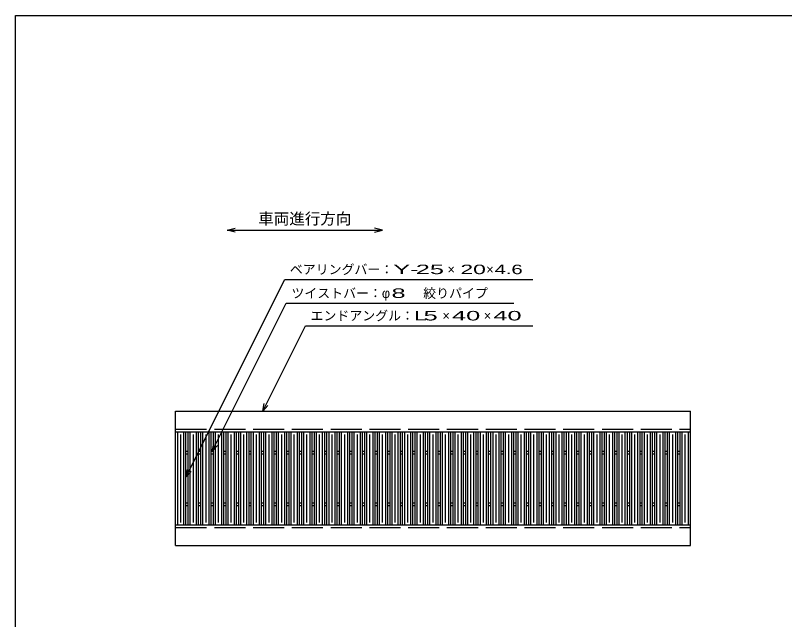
# Model space of a CAD drawing. Units: millimetres, scale not verified. Extents: x -1820 to 1731, y -1282 to 1054.
# Drawn here: x -1729 to -241, y -114 to 1054 of the extents above; entities that cross this region are included whole.
import ezdxf
from ezdxf.enums import TextEntityAlignment as Align

# ---------------------------------------------------------------- set-up
doc = ezdxf.new("R2010")
doc.units = ezdxf.units.MM
doc.header["$LTSCALE"] = 10
doc.linetypes.add('DASHED', pattern=[7.5, 6, -1.5])
for name, color, linetype, lineweight in [('0_2', 150, 'Continuous', 25), ('16', 3, 'Continuous', 25), ('22', 2, 'Continuous', 25)]:
    doc.layers.add(name, color=color, linetype=linetype, lineweight=lineweight)
doc.styles.add('ベクトル', font='')
doc.styles.get('ベクトル').set_extended_font_data('ベクトル')

msp = doc.modelspace()

# ---------------------------------------------------------------- linework, layer by layer
at = {"layer": '0_2'}
for p, q in [((-1729, -1146.5), (-1729, 1053.5)), ((-1729, 1053.5), (1731, 1053.5))]:
    msp.add_line(p, q, dxfattribs=at)
at = {"layer": '16'}
for p, q in [((-1419, 288.5), (-423, 288.5)), ((-1419, 248.5), (-1419, 288.5)), ((-423, 248.5), (-423, 288.5)), ((-1419, 248.5), (-423, 248.5)), ((-1419, 68.5), (-1419, 248.5)), ((-1419, 248.5), (-1399, 248.5)), ((-1415, 68.5), (-1415, 248.5)), ((-1409, 73.5), (-1409, 243.5)), ((-1403, 68.5), (-1403, 248.5)), ((-1399, 68.5), (-1399, 248.5)), ((-1394.6, 68.5), (-1394.6, 248.5)), ((-1394.6, 248.5), (-1374.6, 248.5)), ((-1390.6, 68.5), (-1390.6, 248.5)), ((-1384.6, 73.5), (-1384.6, 243.5)), ((-1378.6, 68.5), (-1378.6, 248.5)), ((-1374.6, 68.5), (-1374.6, 248.5)), ((-1370.2, 68.5), (-1370.2, 248.5)), ((-1370.2, 248.5), (-1350.2, 248.5)), ((-1366.2, 68.5), (-1366.2, 248.5)), ((-1360.2, 73.5), (-1360.2, 243.5)), ((-1354.2, 68.5), (-1354.2, 248.5)), ((-1350.2, 68.5), (-1350.2, 248.5)), ((-1345.8, 68.5), (-1345.8, 248.5)), ((-1345.8, 248.5), (-1325.8, 248.5)), ((-1341.8, 68.5), (-1341.8, 248.5)), ((-1335.8, 73.5), (-1335.8, 243.5)), ((-1329.8, 68.5), (-1329.8, 248.5)), ((-1325.8, 68.5), (-1325.8, 248.5)), ((-1321.4, 68.5), (-1321.4, 248.5)), ((-1321.4, 248.5), (-1301.4, 248.5)), ((-1317.4, 68.5), (-1317.4, 248.5)), ((-1311.4, 73.5), (-1311.4, 243.5)), ((-1305.4, 68.5), (-1305.4, 248.5)), ((-1301.4, 68.5), (-1301.4, 248.5)), ((-1297, 68.5), (-1297, 248.5)), ((-1297, 248.5), (-1277, 248.5)), ((-1293, 68.5), (-1293, 248.5)), ((-1287, 73.5), (-1287, 243.5)), ((-1281, 68.5), (-1281, 248.5)), ((-1277, 68.5), (-1277, 248.5)), ((-1272.6, 68.5), (-1272.6, 248.5)), ((-1272.6, 248.5), (-1252.6, 248.5)), ((-1268.6, 68.5), (-1268.6, 248.5)), ((-1262.6, 73.5), (-1262.6, 243.5)), ((-1256.6, 68.5), (-1256.6, 248.5)), ((-1252.6, 68.5), (-1252.6, 248.5)), ((-1248.2, 68.5), (-1248.2, 248.5)), ((-1248.2, 248.5), (-1228.2, 248.5)), ((-1244.2, 68.5), (-1244.2, 248.5)), ((-1238.2, 73.5), (-1238.2, 243.5)), ((-1232.2, 68.5), (-1232.2, 248.5)), ((-1228.2, 68.5), (-1228.2, 248.5)), ((-1223.8, 68.5), (-1223.8, 248.5)), ((-1223.8, 248.5), (-1203.8, 248.5)), ((-1219.8, 68.5), (-1219.8, 248.5)), ((-1213.8, 73.5), (-1213.8, 243.5)), ((-1207.8, 68.5), (-1207.8, 248.5)), ((-1203.8, 68.5), (-1203.8, 248.5)), ((-1199.4, 68.5), (-1199.4, 248.5)), ((-1199.4, 248.5), (-1179.4, 248.5)), ((-1195.4, 68.5), (-1195.4, 248.5)), ((-1189.4, 73.5), (-1189.4, 243.5)), ((-1183.4, 68.5), (-1183.4, 248.5)), ((-1179.4, 68.5), (-1179.4, 248.5)), ((-1175, 68.5), (-1175, 248.5)), ((-1175, 248.5), (-1155, 248.5)), ((-1171, 68.5), (-1171, 248.5)), ((-1165, 73.5), (-1165, 243.5)), ((-1159, 68.5), (-1159, 248.5)), ((-1155, 68.5), (-1155, 248.5)), ((-1150.6, 68.5), (-1150.6, 248.5)), ((-1150.6, 248.5), (-1130.6, 248.5)), ((-1146.6, 68.5), (-1146.6, 248.5)), ((-1140.6, 73.5), (-1140.6, 243.5)), ((-1134.6, 68.5), (-1134.6, 248.5)), ((-1130.6, 68.5), (-1130.6, 248.5)), ((-1126.2, 68.5), (-1126.2, 248.5)), ((-1126.2, 248.5), (-1106.2, 248.5)), ((-1122.2, 68.5), (-1122.2, 248.5)), ((-1116.2, 73.5), (-1116.2, 243.5)), ((-1110.2, 68.5), (-1110.2, 248.5)), ((-1106.2, 68.5), (-1106.2, 248.5)), ((-1101.8, 68.5), (-1101.8, 248.5)), ((-1101.8, 248.5), (-1081.8, 248.5)), ((-1097.8, 68.5), (-1097.8, 248.5)), ((-1091.8, 73.5), (-1091.8, 243.5)), ((-1085.8, 68.5), (-1085.8, 248.5)), ((-1081.8, 68.5), (-1081.8, 248.5)), ((-1077.4, 68.5), (-1077.4, 248.5)), ((-1077.4, 248.5), (-1057.4, 248.5)), ((-1073.4, 68.5), (-1073.4, 248.5)), ((-1067.4, 73.5), (-1067.4, 243.5)), ((-1061.4, 68.5), (-1061.4, 248.5)), ((-1057.4, 68.5), (-1057.4, 248.5)), ((-1053, 68.5), (-1053, 248.5)), ((-1053, 248.5), (-1033, 248.5)), ((-1049, 68.5), (-1049, 248.5)), ((-1043, 73.5), (-1043, 243.5)), ((-1037, 68.5), (-1037, 248.5)), ((-1033, 68.5), (-1033, 248.5)), ((-1028.6, 68.5), (-1028.6, 248.5)), ((-1028.6, 248.5), (-1008.6, 248.5)), ((-1024.6, 68.5), (-1024.6, 248.5)), ((-1018.6, 73.5), (-1018.6, 243.5)), ((-1012.6, 68.5), (-1012.6, 248.5)), ((-1008.6, 68.5), (-1008.6, 248.5)), ((-1004.2, 68.5), (-1004.2, 248.5)), ((-1004.2, 248.5), (-984.2, 248.5)), ((-1000.2, 68.5), (-1000.2, 248.5)), ((-994.2, 73.5), (-994.2, 243.5)), ((-988.2, 68.5), (-988.2, 248.5)), ((-984.2, 68.5), (-984.2, 248.5)), ((-979.8, 68.5), (-979.8, 248.5)), ((-979.8, 248.5), (-959.8, 248.5)), ((-975.8, 68.5), (-975.8, 248.5)), ((-969.8, 73.5), (-969.8, 243.5)), ((-963.8, 68.5), (-963.8, 248.5)), ((-959.8, 68.5), (-959.8, 248.5)), ((-955.4, 68.5), (-955.4, 248.5)), ((-955.4, 248.5), (-935.4, 248.5)), ((-951.4, 68.5), (-951.4, 248.5)), ((-945.4, 73.5), (-945.4, 243.5)), ((-939.4, 68.5), (-939.4, 248.5)), ((-935.4, 68.5), (-935.4, 248.5)), ((-931, 68.5), (-931, 248.5)), ((-931, 248.5), (-911, 248.5)), ((-927, 68.5), (-927, 248.5)), ((-921, 73.5), (-921, 243.5)), ((-915, 68.5), (-915, 248.5)), ((-911, 68.5), (-911, 248.5)), ((-906.6, 68.5), (-906.6, 248.5)), ((-906.6, 248.5), (-886.6, 248.5)), ((-902.6, 68.5), (-902.6, 248.5)), ((-896.6, 73.5), (-896.6, 243.5)), ((-890.6, 68.5), (-890.6, 248.5)), ((-886.6, 68.5), (-886.6, 248.5)), ((-882.2, 68.5), (-882.2, 248.5)), ((-882.2, 248.5), (-862.2, 248.5)), ((-878.2, 68.5), (-878.2, 248.5)), ((-872.2, 73.5), (-872.2, 243.5)), ((-866.2, 68.5), (-866.2, 248.5)), ((-862.2, 68.5), (-862.2, 248.5)), ((-857.8, 68.5), (-857.8, 248.5)), ((-857.8, 248.5), (-837.8, 248.5)), ((-853.8, 68.5), (-853.8, 248.5)), ((-847.8, 73.5), (-847.8, 243.5)), ((-841.8, 68.5), (-841.8, 248.5)), ((-837.8, 68.5), (-837.8, 248.5)), ((-833.4, 68.5), (-833.4, 248.5)), ((-833.4, 248.5), (-813.4, 248.5)), ((-829.4, 68.5), (-829.4, 248.5)), ((-823.4, 73.5), (-823.4, 243.5)), ((-817.4, 68.5), (-817.4, 248.5)), ((-813.4, 68.5), (-813.4, 248.5)), ((-809, 68.5), (-809, 248.5)), ((-809, 248.5), (-789, 248.5)), ((-805, 68.5), (-805, 248.5)), ((-799, 73.5), (-799, 243.5)), ((-793, 68.5), (-793, 248.5)), ((-789, 68.5), (-789, 248.5)), ((-784.6, 68.5), (-784.6, 248.5)), ((-784.6, 248.5), (-764.6, 248.5)), ((-780.6, 68.5), (-780.6, 248.5)), ((-774.6, 73.5), (-774.6, 243.5)), ((-768.6, 68.5), (-768.6, 248.5)), ((-764.6, 68.5), (-764.6, 248.5)), ((-760.2, 68.5), (-760.2, 248.5)), ((-760.2, 248.5), (-740.2, 248.5)), ((-756.2, 68.5), (-756.2, 248.5)), ((-750.2, 73.5), (-750.2, 243.5)), ((-744.2, 68.5), (-744.2, 248.5)), ((-740.2, 68.5), (-740.2, 248.5)), ((-735.8, 68.5), (-735.8, 248.5)), ((-735.8, 248.5), (-715.8, 248.5)), ((-731.8, 68.5), (-731.8, 248.5)), ((-725.8, 73.5), (-725.8, 243.5)), ((-719.8, 68.5), (-719.8, 248.5)), ((-715.8, 68.5), (-715.8, 248.5)), ((-711.4, 68.5), (-711.4, 248.5)), ((-711.4, 248.5), (-691.4, 248.5)), ((-707.4, 68.5), (-707.4, 248.5)), ((-701.4, 73.5), (-701.4, 243.5)), ((-695.4, 68.5), (-695.4, 248.5)), ((-691.4, 68.5), (-691.4, 248.5)), ((-687, 68.5), (-687, 248.5)), ((-687, 248.5), (-667, 248.5)), ((-683, 68.5), (-683, 248.5)), ((-677, 73.5), (-677, 243.5)), ((-671, 68.5), (-671, 248.5)), ((-667, 68.5), (-667, 248.5)), ((-662.6, 68.5), (-662.6, 248.5)), ((-662.6, 248.5), (-642.6, 248.5)), ((-658.6, 68.5), (-658.6, 248.5)), ((-652.6, 73.5), (-652.6, 243.5)), ((-646.6, 68.5), (-646.6, 248.5)), ((-642.6, 68.5), (-642.6, 248.5)), ((-638.2, 68.5), (-638.2, 248.5)), ((-638.2, 248.5), (-618.2, 248.5)), ((-634.2, 68.5), (-634.2, 248.5)), ((-628.2, 73.5), (-628.2, 243.5)), ((-622.2, 68.5), (-622.2, 248.5)), ((-618.2, 68.5), (-618.2, 248.5)), ((-613.8, 68.5), (-613.8, 248.5)), ((-613.8, 248.5), (-593.8, 248.5)), ((-609.8, 68.5), (-609.8, 248.5)), ((-603.8, 73.5), (-603.8, 243.5)), ((-597.8, 68.5), (-597.8, 248.5)), ((-593.8, 68.5), (-593.8, 248.5)), ((-589.4, 68.5), (-589.4, 248.5)), ((-589.4, 248.5), (-569.4, 248.5)), ((-585.4, 68.5), (-585.4, 248.5)), ((-579.4, 73.5), (-579.4, 243.5)), ((-573.4, 68.5), (-573.4, 248.5)), ((-569.4, 68.5), (-569.4, 248.5)), ((-565, 68.5), (-565, 248.5)), ((-565, 248.5), (-545, 248.5)), ((-561, 68.5), (-561, 248.5)), ((-555, 73.5), (-555, 243.5)), ((-549, 68.5), (-549, 248.5)), ((-545, 68.5), (-545, 248.5)), ((-540.6, 68.5), (-540.6, 248.5)), ((-540.6, 248.5), (-520.6, 248.5)), ((-536.6, 68.5), (-536.6, 248.5)), ((-530.6, 73.5), (-530.6, 243.5)), ((-524.6, 68.5), (-524.6, 248.5)), ((-520.6, 68.5), (-520.6, 248.5)), ((-516.2, 68.5), (-516.2, 248.5)), ((-516.2, 248.5), (-496.2, 248.5)), ((-512.2, 68.5), (-512.2, 248.5)), ((-506.2, 73.5), (-506.2, 243.5)), ((-500.2, 68.5), (-500.2, 248.5)), ((-496.2, 68.5), (-496.2, 248.5)), ((-491.8, 68.5), (-491.8, 248.5)), ((-491.8, 248.5), (-471.8, 248.5)), ((-487.8, 68.5), (-487.8, 248.5)), ((-481.8, 73.5), (-481.8, 243.5)), ((-475.8, 68.5), (-475.8, 248.5)), ((-471.8, 68.5), (-471.8, 248.5)), ((-467.4, 68.5), (-467.4, 248.5)), ((-467.4, 248.5), (-447.4, 248.5)), ((-463.4, 68.5), (-463.4, 248.5)), ((-457.4, 73.5), (-457.4, 243.5)), ((-451.4, 68.5), (-451.4, 248.5)), ((-447.4, 68.5), (-447.4, 248.5)), ((-443, 68.5), (-443, 248.5)), ((-443, 248.5), (-423, 248.5)), ((-439, 68.5), (-439, 248.5)), ((-433, 73.5), (-433, 243.5)), ((-427, 68.5), (-427, 248.5)), ((-423, 68.5), (-423, 248.5)), ((-1399, 211), (-1394.6, 211)), ((-1374.6, 211), (-1370.2, 211)), ((-1350.2, 211), (-1345.8, 211)), ((-1325.8, 211), (-1321.4, 211)), ((-1301.4, 211), (-1297, 211)), ((-1277, 211), (-1272.6, 211)), ((-1252.6, 211), (-1248.2, 211)), ((-1228.2, 211), (-1223.8, 211)), ((-1203.8, 211), (-1199.4, 211)), ((-1179.4, 211), (-1175, 211)), ((-1155, 211), (-1150.6, 211)), ((-1130.6, 211), (-1126.2, 211)), ((-1106.2, 211), (-1101.8, 211)), ((-1081.8, 211), (-1077.4, 211)), ((-1057.4, 211), (-1053, 211)), ((-1033, 211), (-1028.6, 211)), ((-1008.6, 211), (-1004.2, 211)), ((-984.2, 211), (-979.8, 211)), ((-959.8, 211), (-955.4, 211)), ((-935.4, 211), (-931, 211)), ((-911, 211), (-906.6, 211)), ((-886.6, 211), (-882.2, 211)), ((-862.2, 211), (-857.8, 211)), ((-837.8, 211), (-833.4, 211)), ((-813.4, 211), (-809, 211)), ((-789, 211), (-784.6, 211)), ((-764.6, 211), (-760.2, 211)), ((-740.2, 211), (-735.8, 211)), ((-715.8, 211), (-711.4, 211)), ((-691.4, 211), (-687, 211)), ((-667, 211), (-662.6, 211)), ((-642.6, 211), (-638.2, 211)), ((-618.2, 211), (-613.8, 211)), ((-593.8, 211), (-589.4, 211)), ((-569.4, 211), (-565, 211)), ((-545, 211), (-540.6, 211)), ((-520.6, 211), (-516.2, 211)), ((-496.2, 211), (-491.8, 211)), ((-471.8, 211), (-467.4, 211)), ((-447.4, 211), (-443, 211)), ((-1399, 206), (-1394.6, 206)), ((-1374.6, 206), (-1370.2, 206)), ((-1350.2, 206), (-1345.8, 206)), ((-1325.8, 206), (-1321.4, 206)), ((-1301.4, 206), (-1297, 206)), ((-1277, 206), (-1272.6, 206)), ((-1252.6, 206), (-1248.2, 206)), ((-1228.2, 206), (-1223.8, 206)), ((-1203.8, 206), (-1199.4, 206)), ((-1179.4, 206), (-1175, 206)), ((-1155, 206), (-1150.6, 206)), ((-1130.6, 206), (-1126.2, 206)), ((-1106.2, 206), (-1101.8, 206)), ((-1081.8, 206), (-1077.4, 206)), ((-1057.4, 206), (-1053, 206)), ((-1033, 206), (-1028.6, 206)), ((-1008.6, 206), (-1004.2, 206)), ((-984.2, 206), (-979.8, 206)), ((-959.8, 206), (-955.4, 206)), ((-935.4, 206), (-931, 206)), ((-911, 206), (-906.6, 206)), ((-886.6, 206), (-882.2, 206)), ((-862.2, 206), (-857.8, 206)), ((-837.8, 206), (-833.4, 206)), ((-813.4, 206), (-809, 206)), ((-789, 206), (-784.6, 206)), ((-764.6, 206), (-760.2, 206)), ((-740.2, 206), (-735.8, 206)), ((-715.8, 206), (-711.4, 206)), ((-691.4, 206), (-687, 206)), ((-667, 206), (-662.6, 206)), ((-642.6, 206), (-638.2, 206)), ((-618.2, 206), (-613.8, 206)), ((-593.8, 206), (-589.4, 206)), ((-569.4, 206), (-565, 206)), ((-545, 206), (-540.6, 206)), ((-520.6, 206), (-516.2, 206)), ((-496.2, 206), (-491.8, 206)), ((-471.8, 206), (-467.4, 206)), ((-447.4, 206), (-443, 206)), ((-1399, 111), (-1394.6, 111)), ((-1399, 106), (-1394.6, 106)), ((-1374.6, 111), (-1370.2, 111)), ((-1374.6, 106), (-1370.2, 106)), ((-1350.2, 111), (-1345.8, 111)), ((-1350.2, 106), (-1345.8, 106)), ((-1325.8, 111), (-1321.4, 111)), ((-1325.8, 106), (-1321.4, 106)), ((-1301.4, 111), (-1297, 111)), ((-1301.4, 106), (-1297, 106)), ((-1277, 111), (-1272.6, 111)), ((-1277, 106), (-1272.6, 106)), ((-1252.6, 111), (-1248.2, 111)), ((-1252.6, 106), (-1248.2, 106)), ((-1228.2, 111), (-1223.8, 111)), ((-1228.2, 106), (-1223.8, 106)), ((-1203.8, 111), (-1199.4, 111)), ((-1203.8, 106), (-1199.4, 106)), ((-1179.4, 111), (-1175, 111)), ((-1179.4, 106), (-1175, 106)), ((-1155, 111), (-1150.6, 111)), ((-1155, 106), (-1150.6, 106)), ((-1130.6, 111), (-1126.2, 111)), ((-1130.6, 106), (-1126.2, 106)), ((-1106.2, 111), (-1101.8, 111)), ((-1106.2, 106), (-1101.8, 106)), ((-1081.8, 111), (-1077.4, 111)), ((-1081.8, 106), (-1077.4, 106)), ((-1057.4, 111), (-1053, 111)), ((-1057.4, 106), (-1053, 106)), ((-1033, 111), (-1028.6, 111)), ((-1033, 106), (-1028.6, 106)), ((-1008.6, 111), (-1004.2, 111)), ((-1008.6, 106), (-1004.2, 106)), ((-984.2, 111), (-979.8, 111)), ((-984.2, 106), (-979.8, 106)), ((-959.8, 111), (-955.4, 111)), ((-959.8, 106), (-955.4, 106)), ((-935.4, 111), (-931, 111)), ((-935.4, 106), (-931, 106)), ((-911, 111), (-906.6, 111)), ((-911, 106), (-906.6, 106)), ((-886.6, 111), (-882.2, 111)), ((-886.6, 106), (-882.2, 106)), ((-862.2, 111), (-857.8, 111)), ((-862.2, 106), (-857.8, 106)), ((-837.8, 111), (-833.4, 111)), ((-837.8, 106), (-833.4, 106)), ((-813.4, 111), (-809, 111)), ((-813.4, 106), (-809, 106)), ((-789, 111), (-784.6, 111)), ((-789, 106), (-784.6, 106)), ((-764.6, 111), (-760.2, 111)), ((-764.6, 106), (-760.2, 106)), ((-740.2, 111), (-735.8, 111)), ((-740.2, 106), (-735.8, 106)), ((-715.8, 111), (-711.4, 111)), ((-715.8, 106), (-711.4, 106)), ((-691.4, 111), (-687, 111)), ((-691.4, 106), (-687, 106)), ((-667, 111), (-662.6, 111)), ((-667, 106), (-662.6, 106)), ((-642.6, 111), (-638.2, 111)), ((-642.6, 106), (-638.2, 106)), ((-618.2, 111), (-613.8, 111)), ((-618.2, 106), (-613.8, 106)), ((-593.8, 111), (-589.4, 111)), ((-593.8, 106), (-589.4, 106)), ((-569.4, 111), (-565, 111)), ((-569.4, 106), (-565, 106)), ((-545, 111), (-540.6, 111)), ((-545, 106), (-540.6, 106)), ((-520.6, 111), (-516.2, 111)), ((-520.6, 106), (-516.2, 106)), ((-496.2, 111), (-491.8, 111)), ((-496.2, 106), (-491.8, 106)), ((-471.8, 111), (-467.4, 111)), ((-471.8, 106), (-467.4, 106)), ((-447.4, 111), (-443, 111)), ((-447.4, 106), (-443, 106)), ((-1419, 68.5), (-423, 68.5)), ((-1419, 28.5), (-1419, 68.5)), ((-1419, 68.5), (-1399, 68.5)), ((-1394.6, 68.5), (-1374.6, 68.5)), ((-1370.2, 68.5), (-1350.2, 68.5)), ((-1345.8, 68.5), (-1325.8, 68.5)), ((-1321.4, 68.5), (-1301.4, 68.5)), ((-1297, 68.5), (-1277, 68.5)), ((-1272.6, 68.5), (-1252.6, 68.5)), ((-1248.2, 68.5), (-1228.2, 68.5)), ((-1223.8, 68.5), (-1203.8, 68.5)), ((-1199.4, 68.5), (-1179.4, 68.5)), ((-1175, 68.5), (-1155, 68.5)), ((-1150.6, 68.5), (-1130.6, 68.5)), ((-1126.2, 68.5), (-1106.2, 68.5)), ((-1101.8, 68.5), (-1081.8, 68.5)), ((-1077.4, 68.5), (-1057.4, 68.5)), ((-1053, 68.5), (-1033, 68.5)), ((-1028.6, 68.5), (-1008.6, 68.5)), ((-1004.2, 68.5), (-984.2, 68.5)), ((-979.8, 68.5), (-959.8, 68.5)), ((-955.4, 68.5), (-935.4, 68.5)), ((-931, 68.5), (-911, 68.5)), ((-906.6, 68.5), (-886.6, 68.5)), ((-882.2, 68.5), (-862.2, 68.5)), ((-857.8, 68.5), (-837.8, 68.5)), ((-833.4, 68.5), (-813.4, 68.5)), ((-809, 68.5), (-789, 68.5)), ((-784.6, 68.5), (-764.6, 68.5)), ((-760.2, 68.5), (-740.2, 68.5)), ((-735.8, 68.5), (-715.8, 68.5)), ((-711.4, 68.5), (-691.4, 68.5)), ((-687, 68.5), (-667, 68.5)), ((-662.6, 68.5), (-642.6, 68.5)), ((-638.2, 68.5), (-618.2, 68.5)), ((-613.8, 68.5), (-593.8, 68.5)), ((-589.4, 68.5), (-569.4, 68.5)), ((-565, 68.5), (-545, 68.5)), ((-540.6, 68.5), (-520.6, 68.5)), ((-516.2, 68.5), (-496.2, 68.5)), ((-491.8, 68.5), (-471.8, 68.5)), ((-467.4, 68.5), (-447.4, 68.5)), ((-443, 68.5), (-423, 68.5)), ((-423, 28.5), (-423, 68.5)), ((-1419, 28.5), (-423, 28.5))]:
    msp.add_line(p, q, dxfattribs=at)
at = {"layer": '16', "linetype": 'DASHED'}
for p, q in [((-1419, 253.5), (-423, 253.5)), ((-1419, 63.5), (-423, 63.5))]:
    msp.add_line(p, q, dxfattribs=at)
at = {"layer": '22', "color": 4}
for p, q in [((-1319, 638.5), (-1304, 642.5)), ((-1019, 638.5), (-1034, 642.5)), ((-1304, 634.5), (-1319, 638.5)), ((-1319, 638.5), (-1019, 638.5)), ((-1034, 634.5), (-1019, 638.5)), ((-1399, 161), (-1208, 543)), ((-1208, 543), (-728, 543)), ((-1348, 211), (-1205, 497)), ((-1205, 497), (-765, 497)), ((-1250.4, 288.5), (-1167.9, 453.5)), ((-1167.9, 453.5), (-727.9, 453.5)), ((-1250.4, 288.5), (-1247.4, 303.1)), ((-1250.4, 288.5), (-1240.4, 299.5)), ((-1348, 211), (-1345, 225.6)), ((-1348, 211), (-1338, 222)), ((-1399, 161), (-1396, 175.6)), ((-1399, 161), (-1389, 172))]:
    msp.add_line(p, q, dxfattribs=at)

# ---------------------------------------------------------------- texts
at = {"layer": '22', "style": 'ベクトル'}
for s, height, p in [('車両進行方向', 21.99, (-1259, 660.5)), ('ベアリングバー：', 18.33, (-1198, 562.5)), ('×', 18.33, (-893, 562.5)), ('×', 18.33, (-818, 562.5)), ('ツイストバー：', 18.33, (-1195, 516.5)), ('φ', 18.33, (-1020, 516.5)), ('絞りパイプ', 18.33, (-940, 516.5)), ('エンドアングル：', 18.33, (-1157.9, 473)), ('×', 18.33, (-902.9, 473)), ('×', 18.33, (-822.9, 473))]:
    msp.add_text(s, height=height, dxfattribs=at).set_placement(p, align=Align.MIDDLE_LEFT)
for s, width, p in [('Y-', 2, (-998, 562.5)), (' 25 ', 2, (-968, 562.5)), ('20', 1.8, (-868, 562.5)), (' 4.6 ', 1.6, (-813, 562.5)), (' 8 ', 2, (-1015, 516.5)), ('L', 1.8, (-957.9, 473)), (' 5 ', 2, (-952.9, 473)), (' 40 ', 2, (-897.9, 473)), (' 40 ', 2, (-817.9, 473))]:
    msp.add_text(s, height=18.33, dxfattribs=dict(at, width=width)).set_placement(p, align=Align.MIDDLE_LEFT)

doc.saveas('drawing.dxf')
